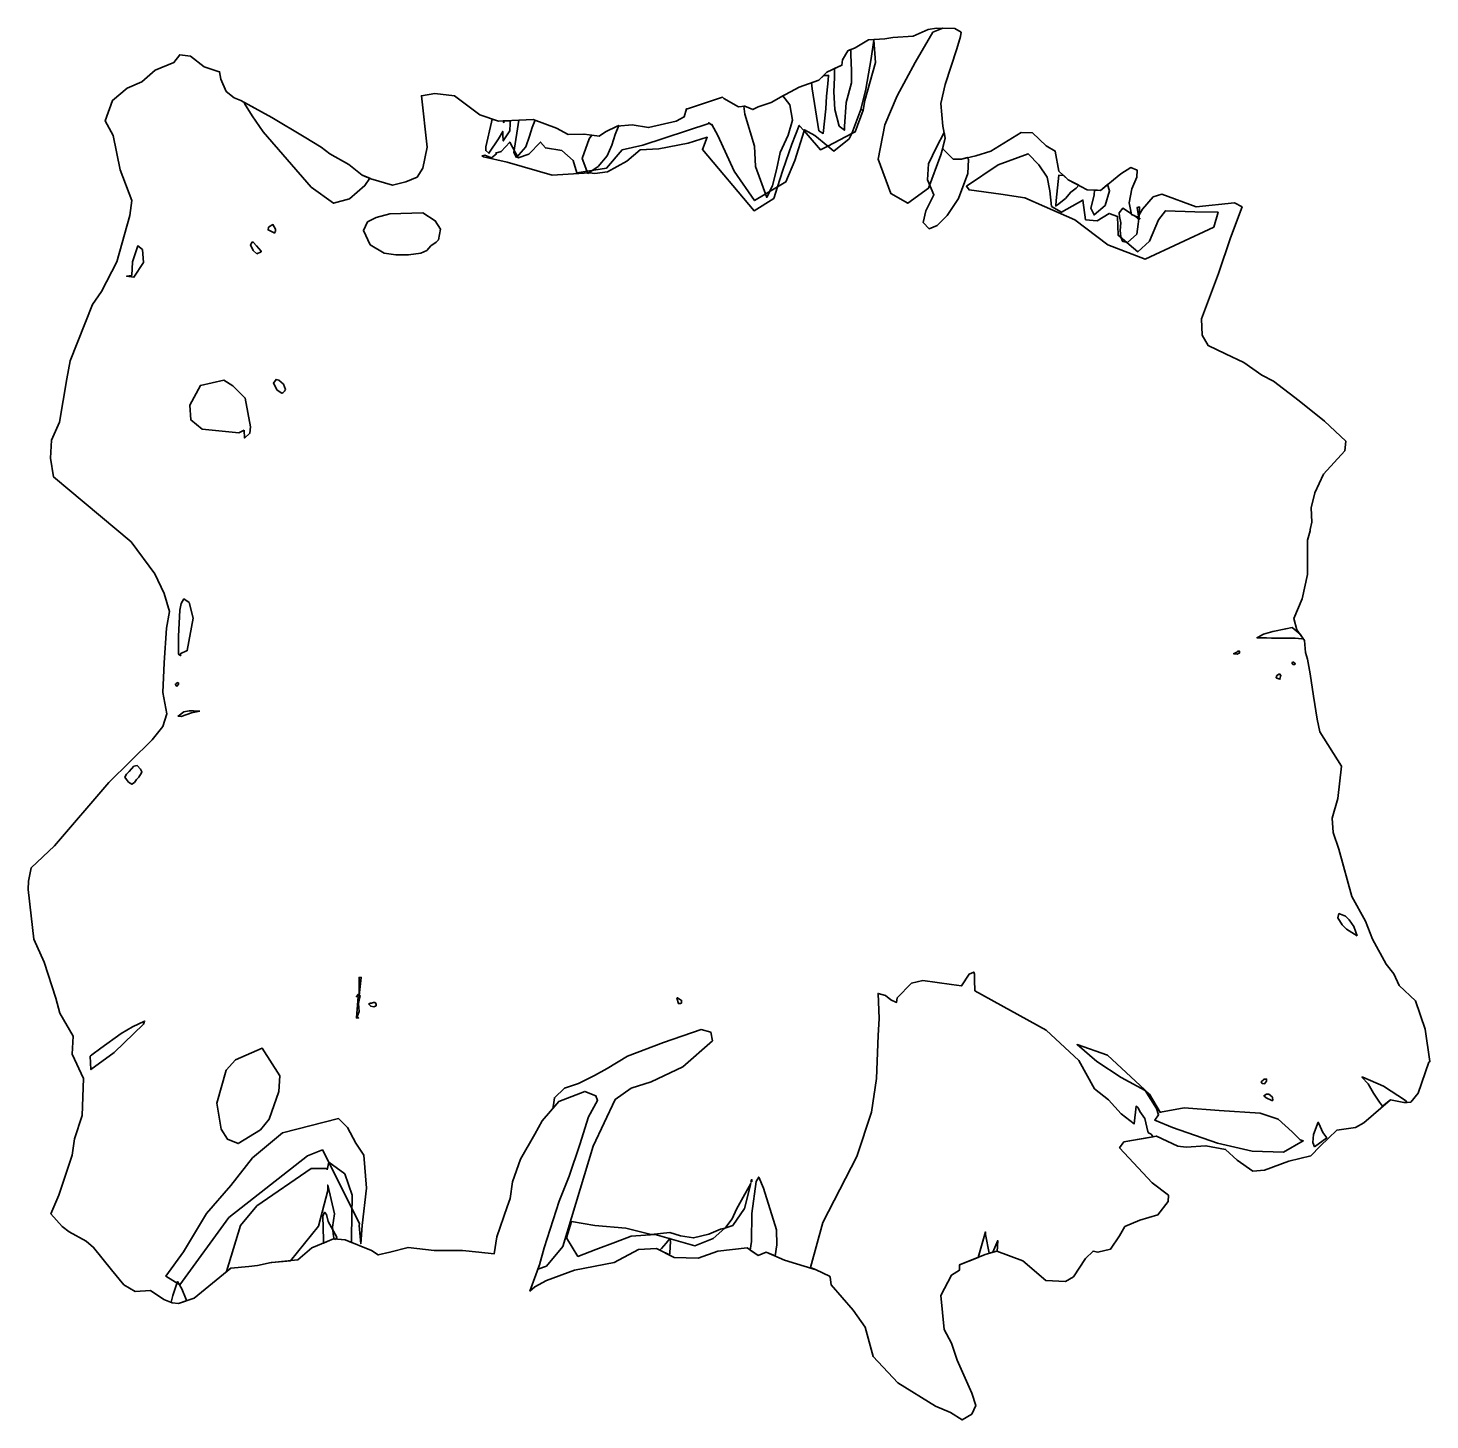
# Model space of a CAD drawing. Extents: x 0 to 2634, y -2614 to 0.
import ezdxf

# ---------------------------------------------------------------- set-up
doc = ezdxf.new("R2010")
doc.units = 0
doc.linetypes.add('Solid', pattern=[0])
for name, color, linetype in [('zone_0_q2', 7, 'Continuous'), ('zone_10_q2', 7, 'Continuous'), ('zone_11_q2', 7, 'Continuous'), ('zone_12_q3', 7, 'Continuous'), ('zone_13_q1', 7, 'Continuous'), ('zone_14_q1', 7, 'Continuous'), ('zone_15_q1', 7, 'Continuous'), ('zone_16_q2', 7, 'Continuous'), ('zone_17_q2', 7, 'Continuous'), ('zone_18_q2', 7, 'Continuous'), ('zone_19_q1', 7, 'Continuous'), ('zone_1_q2', 7, 'Continuous'), ('zone_20_q2', 7, 'Continuous'), ('zone_21_q1', 7, 'Continuous'), ('zone_22_q1', 7, 'Continuous'), ('zone_23_q2', 7, 'Continuous'), ('zone_24_q3', 7, 'Continuous'), ('zone_25_q2', 7, 'Continuous'), ('zone_2_q1', 7, 'Continuous'), ('zone_3_q2', 7, 'Continuous'), ('zone_4_q2', 7, 'Continuous'), ('zone_5_q2', 7, 'Continuous'), ('zone_6_q2', 7, 'Continuous'), ('zone_7_q2', 7, 'Continuous'), ('zone_8_q2', 7, 'Continuous'), ('zone_9_q2', 7, 'Continuous')]:
    doc.layers.add(name, color=color, linetype=linetype)

msp = doc.modelspace()

# ---------------------------------------------------------------- linework, layer by layer
at = {"color": 0, "linetype": 'Solid', "lineweight": 35}
for points in [[(2632, -1942), (2612, -2000), (2598, -2017), (2585, -2018), (2560, -2013), (2510, -2056), (2494, -2065), (2459, -2070), (2428, -2100), (2410, -2118), (2369, -2128), (2323, -2145), (2301, -2147), (2272, -2126), (2250, -2106), (2213, -2099), (2176, -2102), (2160, -2100), (2120, -2081), (2059, -2092), (2051, -2103), (2112, -2169), (2143, -2192), (2142, -2204), (2123, -2229), (2089, -2239), (2061, -2251), (2051, -2268), (2034, -2293), (2010, -2299), (2001, -2297), (1987, -2311), (1964, -2345), (1949, -2354), (1912, -2352), (1869, -2315), (1820, -2297), (1798, -2303), (1750, -2323), (1750, -2333), (1735, -2342), (1715, -2380), (1721, -2444), (1735, -2470), (1746, -2502), (1773, -2564), (1781, -2587), (1773, -2603), (1755, -2614), (1733, -2600), (1705, -2588), (1634, -2544), (1588, -2495), (1573, -2440), (1550, -2408), (1509, -2360), (1507, -2346), (1506, -2344), (1481, -2332), (1421, -2314), (1387, -2299), (1372, -2305), (1351, -2291), (1296, -2297), (1259, -2310), (1214, -2309), (1181, -2292), (1147, -2294), (1101, -2318), (1027, -2333), (974, -2352), (952, -2364), (943, -2372), (961, -2323), (970, -2291), (998, -2203), (1017, -2156), (1037, -2097), (1053, -2045), (1070, -2014), (1067, -2005), (1046, -1997), (997, -2016), (966, -2052), (952, -2077), (925, -2124), (910, -2167), (906, -2198), (900, -2214), (881, -2270), (876, -2302), (847, -2299), (816, -2296), (763, -2296), (714, -2290), (680, -2299), (658, -2304), (645, -2296), (596, -2276), (574, -2274), (562, -2279), (533, -2291), (507, -2313), (458, -2318), (457, -2318), (431, -2324), (415, -2326), (381, -2329), (312, -2385), (283, -2395), (271, -2394), (255, -2388), (230, -2371), (201, -2373), (180, -2360), (157, -2332), (123, -2290), (109, -2278), (77, -2261), (64, -2251), (43, -2227), (58, -2192), (83, -2117), (87, -2086), (102, -2042), (104, -1973), (83, -1927), (85, -1893), (60, -1850), (52, -1822), (30, -1754), (11, -1711), (6, -1667), (0, -1618), (1, -1602), (6, -1577), (50, -1536), (152, -1417), (233, -1337), (253, -1312), (261, -1288), (253, -1248), (256, -1192), (260, -1127), (266, -1096), (256, -1062), (238, -1025), (194, -965), (48, -843), (42, -808), (44, -774), (59, -740), (73, -659), (79, -625), (121, -519), (138, -495), (167, -439), (191, -352), (195, -324), (173, -266), (160, -202), (145, -174), (159, -136), (186, -113), (214, -101), (239, -79), (274, -65), (285, -50), (305, -53), (331, -73), (359, -82), (360, -82), (362, -96), (372, -119), (387, -131), (400, -136), (458, -168), (519, -204), (551, -224), (567, -236), (603, -256), (628, -276), (644, -283), (685, -295), (710, -289), (731, -280), (742, -263), (750, -224), (739, -127), (764, -123), (801, -127), (849, -163), (884, -175), (896, -174), (949, -172), (993, -188), (1015, -200), (1044, -199), (1045, -199), (1073, -203), (1085, -195), (1107, -184), (1135, -182), (1166, -187), (1218, -175), (1233, -167), (1237, -152), (1239, -152), (1305, -130), (1307, -132), (1335, -148), (1347, -147), (1362, -153), (1372, -148), (1396, -140), (1415, -129), (1449, -111), (1486, -98), (1501, -83), (1529, -70), (1530, -60), (1540, -43), (1554, -37), (1579, -22), (1610, -20), (1625, -18), (1663, -15), (1691, -3), (1707, 0), (1741, -1), (1753, -8), (1752, -16), (1745, -39), (1723, -106), (1715, -142), (1719, -184), (1723, -207), (1718, -226), (1738, -246), (1754, -246), (1781, -240), (1809, -231), (1866, -196), (1887, -197), (1913, -221), (1930, -231), (1937, -269), (1954, -285), (1990, -304), (2015, -305), (2053, -274), (2072, -262), (2084, -267), (2083, -280), (2074, -302), (2069, -328), (2073, -350), (2085, -355), (2094, -340), (2114, -317), (2130, -312), (2195, -336), (2267, -328), (2281, -336), (2259, -394), (2237, -461), (2205, -546), (2206, -577), (2217, -596), (2250, -612), (2284, -628), (2318, -652), (2340, -663), (2388, -700), (2436, -738), (2476, -776), (2474, -794), (2434, -838), (2418, -873), (2411, -901), (2412, -928), (2409, -942), (2409, -944), (2404, -962), (2404, -1026), (2394, -1072), (2378, -1109), (2384, -1130), (2398, -1150), (2400, -1173), (2404, -1185), (2409, -1213), (2415, -1255), (2422, -1298), (2427, -1322), (2468, -1386), (2461, -1447), (2450, -1484), (2452, -1511), (2463, -1542), (2487, -1631), (2513, -1677), (2526, -1711), (2552, -1758), (2566, -1776), (2576, -1798), (2607, -1827), (2625, -1880), (2634, -1941), (2632, -1942)], [(1515, -76), (1529, -70), (1530, -60), (1540, -43), (1544, -41), (1546, -40), (1546, -50), (1547, -80), (1547, -103), (1537, -140), (1534, -185), (1534, -192), (1524, -184), (1516, -153), (1514, -120), (1515, -93), (1515, -76)], [(1472, -103), (1486, -98), (1495, -89), (1504, -89), (1503, -105), (1500, -128), (1499, -152), (1494, -198), (1486, -193), (1473, -114), (1472, -103)], [(1345, -147), (1347, -147), (1362, -153), (1372, -148), (1396, -140), (1415, -129), (1418, -127), (1431, -144), (1436, -173), (1428, -201), (1413, -234), (1406, -266), (1399, -296), (1388, -318), (1367, -260), (1365, -222), (1347, -162), (1345, -147)], [(894, -178), (894, -174), (896, -174), (902, -174), (906, -175), (906, -179), (905, -193), (893, -212), (892, -200), (892, -194), (884, -208), (866, -235), (860, -230), (860, -223), (871, -177), (872, -171), (884, -175), (893, -174), (894, -178)], [(922, -173), (949, -172), (952, -173), (952, -174), (947, -187), (942, -203), (935, -223), (918, -243), (913, -234), (922, -173)], [(1059, -201), (1073, -203), (1085, -195), (1107, -184), (1110, -183), (1103, -200), (1097, -220), (1088, -240), (1071, -260), (1052, -273), (1041, -245), (1054, -208), (1059, -201)], [(1721, -196), (1723, -207), (1718, -226), (1738, -246), (1754, -246), (1765, -243), (1767, -247), (1766, -273), (1748, -320), (1727, -352), (1708, -371), (1693, -377), (1682, -365), (1687, -343), (1702, -313), (1690, -285), (1692, -255), (1707, -224), (1721, -196)], [(1946, -277), (1954, -285), (1974, -295), (1969, -301), (1959, -308), (1949, -320), (1934, -332), (1931, -334), (1932, -324), (1937, -276), (1946, -277)], [(2004, -304), (2015, -305), (2028, -294), (2032, -306), (2024, -333), (2003, -351), (1997, -338), (2003, -314), (2004, -304)], [(2073, -349), (2073, -350), (2078, -352), (2087, -358), (2086, -368), (2083, -387), (2066, -403), (2057, -401), (2056, -399), (2053, -392), (2052, -380), (2053, -366), (2051, -354), (2050, -347), (2057, -338), (2073, -349)], [(2087, -357), (2084, -337), (2088, -336), (2088, -347), (2087, -357)], [(2089, -357), (2089, -358), (2085, -358), (2085, -357), (2089, -357)], [(287, -1179), (283, -1176), (283, -1155), (283, -1142), (285, -1093), (288, -1081), (293, -1072), (303, -1079), (310, -1108), (299, -1169), (286, -1175), (287, -1179)], [(2390, -1138), (2395, -1146), (2393, -1147), (2381, -1146), (2371, -1146), (2355, -1146), (2336, -1146), (2327, -1145), (2316, -1145), (2309, -1145), (2311, -1144), (2321, -1138), (2339, -1133), (2363, -1128), (2375, -1126), (2390, -1138)], [(2271, -1172), (2273, -1170), (2276, -1170), (2276, -1171), (2276, -1174), (2275, -1174), (2272, -1176), (2265, -1175), (2271, -1172)], [(2375, -1192), (2376, -1191), (2377, -1191), (2378, -1191), (2379, -1192), (2380, -1193), (2381, -1194), (2380, -1195), (2379, -1195), (2378, -1195), (2377, -1195), (2375, -1194), (2375, -1192)], [(282, -1229), (283, -1231), (283, -1232), (281, -1235), (280, -1236), (279, -1236), (278, -1235), (277, -1233), (277, -1232), (278, -1231), (280, -1230), (282, -1229)], [(2353, -1217), (2353, -1218), (2352, -1223), (2346, -1221), (2345, -1220), (2346, -1216), (2351, -1213), (2354, -1216), (2353, -1217)], [(208, -1407), (204, -1411), (200, -1417), (195, -1420), (189, -1416), (185, -1411), (182, -1407), (185, -1401), (190, -1396), (199, -1386), (205, -1385), (211, -1392), (214, -1397), (213, -1399), (208, -1407)], [(2497, -1705), (2477, -1692), (2469, -1684), (2461, -1671), (2463, -1663), (2475, -1668), (2482, -1675), (2491, -1687), (2497, -1705)], [(1599, -1860), (1597, -1813), (1611, -1817), (1621, -1825), (1632, -1830), (1633, -1821), (1660, -1794), (1681, -1789), (1735, -1796), (1754, -1799), (1768, -1777), (1777, -1773), (1778, -1777), (1778, -1789), (1779, -1807), (1779, -1808), (1913, -1882), (1974, -1939), (2004, -1992), (2030, -2013), (2054, -2039), (2078, -2058), (2082, -2025), (2086, -2028), (2089, -2035), (2098, -2048), (2104, -2072), (2105, -2075), (2110, -2077), (2114, -2082), (2059, -2092), (2051, -2103), (2112, -2169), (2143, -2192), (2142, -2204), (2123, -2229), (2089, -2239), (2061, -2251), (2051, -2268), (2034, -2293), (2010, -2299), (2001, -2297), (1987, -2311), (1964, -2345), (1949, -2354), (1912, -2352), (1869, -2315), (1820, -2297), (1806, -2301), (1799, -2266), (1799, -2261), (1785, -2309), (1750, -2323), (1750, -2333), (1735, -2342), (1715, -2380), (1721, -2444), (1735, -2470), (1746, -2502), (1773, -2564), (1781, -2587), (1773, -2603), (1755, -2614), (1733, -2600), (1705, -2588), (1634, -2544), (1588, -2495), (1573, -2440), (1550, -2408), (1509, -2360), (1507, -2346), (1506, -2344), (1481, -2332), (1470, -2328), (1493, -2243), (1557, -2119), (1585, -2036), (1594, -1973), (1597, -1892), (1599, -1860)], [(1226, -1832), (1222, -1832), (1219, -1822), (1220, -1821), (1228, -1826), (1228, -1831), (1226, -1832)], [(958, -2331), (961, -2323), (970, -2291), (998, -2203), (1017, -2156), (1037, -2097), (1053, -2045), (1070, -2014), (1067, -2005), (1046, -1997), (997, -2016), (986, -2029), (987, -2022), (989, -2009), (1008, -1991), (1034, -1982), (1064, -1967), (1088, -1954), (1126, -1931), (1194, -1905), (1265, -1881), (1283, -1886), (1286, -1902), (1230, -1951), (1171, -1979), (1133, -1991), (1103, -2012), (1062, -2100), (1005, -2288), (974, -2325), (958, -2331)], [(2327, -1978), (2323, -1983), (2319, -1982), (2317, -1979), (2321, -1975), (2322, -1974), (2325, -1974), (2327, -1974), (2327, -1978)], [(2591, -2018), (2585, -2018), (2560, -2013), (2545, -2025), (2539, -2017), (2528, -2000), (2518, -1983), (2506, -1970), (2508, -1970), (2547, -1987), (2588, -2014), (2591, -2018)], [(2339, -2014), (2337, -2014), (2326, -2009), (2322, -2005), (2327, -2002), (2331, -2002), (2334, -2004), (2338, -2008), (2339, -2014)], [(2417, -2101), (2414, -2093), (2415, -2078), (2424, -2055), (2428, -2063), (2433, -2074), (2440, -2084), (2417, -2101)], [(1404, -2306), (1387, -2299), (1372, -2305), (1357, -2295), (1359, -2279), (1360, -2226), (1368, -2166), (1373, -2158), (1382, -2179), (1406, -2257), (1407, -2285), (1404, -2306)], [(578, -2275), (574, -2274), (562, -2279), (555, -2282), (555, -2276), (554, -2231), (557, -2224), (561, -2228), (564, -2241), (580, -2271), (578, -2275)], [(1205, -2304), (1187, -2295), (1190, -2292), (1199, -2282), (1206, -2273), (1207, -2279), (1206, -2300), (1205, -2305), (1205, -2304)], [(1821, -2298), (1820, -2297), (1813, -2299), (1822, -2277), (1821, -2298)], [(297, -2390), (283, -2395), (271, -2394), (269, -2393), (272, -2380), (281, -2354), (289, -2368), (297, -2388), (297, -2390)]]:
    msp.add_lwpolyline(points, close=True, dxfattribs=at)
at = {"layer": 'zone_0_q2', "color": 2, "linetype": 'Solid', "lineweight": 35}
msp.add_lwpolyline([(2228, -374), (2099, -434), (2029, -407), (1967, -360), (1910, -335), (1873, -319), (1828, -312), (1768, -304), (1763, -297), (1823, -257), (1879, -236), (1899, -257), (1915, -280), (1920, -306), (1923, -335), (1942, -346), (1982, -323), (1987, -360), (2009, -362), (2031, -348), (2047, -354), (2048, -389), (2085, -420), (2107, -400), (2124, -360), (2137, -343), (2192, -345), (2236, -346), (2228, -374)], close=True, dxfattribs=at)
at = {"layer": 'zone_10_q2', "color": 2, "linetype": 'Solid', "lineweight": 35}
msp.add_lwpolyline([(1346, -2217), (1324, -2249), (1309, -2254), (1311, -2252), (1323, -2236), (1331, -2218), (1347, -2190), (1358, -2170), (1346, -2217)], close=True, dxfattribs=at)
at = {"layer": 'zone_11_q2', "color": 2, "linetype": 'Solid', "lineweight": 35}
msp.add_lwpolyline([(1309, -2254), (1287, -2273), (1253, -2287), (1178, -2266), (1133, -2269), (1104, -2280), (1067, -2294), (1033, -2307), (1012, -2272), (1021, -2241), (1065, -2249), (1123, -2254), (1171, -2266), (1206, -2262), (1226, -2268), (1250, -2272), (1279, -2265), (1301, -2256), (1309, -2254)], close=True, dxfattribs=at)
at = {"layer": 'zone_12_q3', "color": 3, "linetype": 'Solid', "lineweight": 35}
msp.add_lwpolyline([(757, -409), (749, -418), (738, -423), (715, -426), (691, -426), (669, -423), (643, -407), (630, -380), (638, -364), (654, -356), (680, -349), (742, -347), (765, -362), (775, -378), (771, -398), (767, -402), (757, -409)], close=True, dxfattribs=at)
at = {"layer": 'zone_13_q1', "color": 40, "linetype": 'Solid', "lineweight": 35}
msp.add_lwpolyline([(643, -1831), (645, -1831), (649, -1830), (652, -1830), (654, -1833), (654, -1836), (650, -1838), (644, -1837), (640, -1833), (643, -1831)], close=True, dxfattribs=at)
at = {"layer": 'zone_14_q1', "color": 40, "linetype": 'Solid', "lineweight": 35}
msp.add_lwpolyline([(620, -1819), (617, -1819), (620, -1815), (620, -1817), (622, -1813), (622, -1783), (626, -1783), (622, -1817), (624, -1817), (621, -1832), (622, -1847), (619, -1855), (619, -1857), (621, -1859), (617, -1859), (620, -1819)], close=True, dxfattribs=at)
at = {"layer": 'zone_15_q1', "color": 40, "linetype": 'Solid', "lineweight": 35}
msp.add_lwpolyline([(562, -2144), (565, -2130), (595, -2152), (609, -2192), (608, -2271), (608, -2281), (596, -2276), (575, -2274), (574, -2269), (572, -2252), (576, -2227), (563, -2173), (563, -2183), (546, -2250), (493, -2315), (458, -2318), (457, -2318), (431, -2324), (415, -2326), (381, -2329), (373, -2335), (399, -2249), (430, -2212), (532, -2142), (562, -2142), (562, -2144)], close=True, dxfattribs=at)
at = {"layer": 'zone_16_q2', "color": 2, "linetype": 'Solid', "lineweight": 35}
msp.add_lwpolyline([(407, -140), (458, -168), (519, -204), (551, -224), (567, -236), (603, -256), (628, -276), (642, -282), (633, -296), (604, -321), (574, -329), (532, -299), (442, -195), (421, -165), (407, -142), (407, -140)], close=True, dxfattribs=at)
at = {"layer": 'zone_17_q2', "color": 2, "linetype": 'Solid', "lineweight": 35}
msp.add_lwpolyline([(430, -424), (423, -418), (418, -407), (421, -402), (422, -402), (423, -402), (429, -409), (438, -419), (438, -420), (430, -424)], close=True, dxfattribs=at)
at = {"layer": 'zone_18_q2', "color": 2, "linetype": 'Solid', "lineweight": 35}
msp.add_lwpolyline([(464, -385), (451, -379), (452, -374), (460, -369), (465, -378), (465, -382), (464, -383), (464, -385)], close=True, dxfattribs=at)
at = {"layer": 'zone_19_q1', "color": 40, "linetype": 'Solid', "lineweight": 35}
msp.add_lwpolyline([(484, -679), (483, -680), (482, -681), (482, -682), (479, -685), (477, -686), (468, -680), (461, -667), (466, -660), (471, -661), (480, -669), (484, -679)], close=True, dxfattribs=at)
at = {"layer": 'zone_1_q2', "color": 2, "linetype": 'Solid', "lineweight": 35}
msp.add_lwpolyline([(2128, -2037), (2128, -2036), (2172, -2028), (2238, -2033), (2315, -2038), (2349, -2049), (2375, -2073), (2390, -2088), (2396, -2090), (2359, -2111), (2300, -2109), (2235, -2094), (2150, -2065), (2117, -2051), (2124, -2041), (2120, -2029), (2099, -1995), (2054, -1971), (2008, -1941), (1971, -1909), (2028, -1929), (2107, -2002), (2128, -2037)], close=True, dxfattribs=at)
at = {"layer": 'zone_20_q2', "color": 2, "linetype": 'Solid', "lineweight": 35}
msp.add_lwpolyline([(406, -755), (396, -760), (327, -753), (306, -736), (304, -708), (324, -671), (368, -661), (385, -672), (408, -695), (418, -749), (417, -761), (407, -770), (406, -755)], close=True, dxfattribs=at)
at = {"layer": 'zone_21_q1', "color": 40, "linetype": 'Solid', "lineweight": 35}
msp.add_lwpolyline([(195, -465), (196, -439), (206, -409), (215, -416), (217, -440), (199, -468), (185, -466), (195, -465)], close=True, dxfattribs=at)
at = {"layer": 'zone_22_q1', "color": 40, "linetype": 'Solid', "lineweight": 35}
msp.add_lwpolyline([(323, -1283), (307, -1286), (288, -1293), (282, -1292), (293, -1284), (303, -1282), (311, -1282), (323, -1283)], close=True, dxfattribs=at)
at = {"layer": 'zone_23_q2', "color": 2, "linetype": 'Solid', "lineweight": 35}
msp.add_lwpolyline([(453, -2049), (437, -2069), (395, -2095), (375, -2087), (363, -2068), (355, -2019), (372, -1957), (390, -1938), (440, -1916), (473, -1968), (471, -1997), (453, -2049)], close=True, dxfattribs=at)
at = {"layer": 'zone_24_q3', "color": 3, "linetype": 'Solid', "lineweight": 35}
msp.add_lwpolyline([(117, -1931), (120, -1928), (137, -1916), (175, -1888), (196, -1876), (219, -1865), (217, -1871), (162, -1924), (118, -1956), (117, -1931)], close=True, dxfattribs=at)
at = {"layer": 'zone_25_q2', "color": 2, "linetype": 'Solid', "lineweight": 35}
msp.add_lwpolyline([(622, -2249), (623, -2245), (553, -2107), (525, -2118), (377, -2234), (285, -2360), (259, -2344), (292, -2298), (335, -2226), (381, -2174), (422, -2122), (478, -2075), (583, -2048), (600, -2065), (616, -2094), (631, -2117), (636, -2179), (628, -2249), (625, -2283), (622, -2249)], close=True, dxfattribs=at)
at = {"layer": 'zone_2_q1', "color": 40, "linetype": 'Solid', "lineweight": 35}
msp.add_lwpolyline([(1719, 0), (1741, -1), (1753, -8), (1752, -16), (1745, -39), (1723, -106), (1715, -142), (1719, -184), (1723, -207), (1719, -225), (1715, -238), (1692, -301), (1653, -329), (1621, -311), (1597, -246), (1610, -182), (1633, -127), (1667, -65), (1700, -8), (1719, 0)], close=True, dxfattribs=at)
at = {"layer": 'zone_3_q2', "color": 2, "linetype": 'Solid', "lineweight": 35}
msp.add_lwpolyline([(1592, -65), (1572, -136), (1569, -154), (1565, -153), (1574, -115), (1584, -57), (1589, -23), (1592, -65)], close=True, dxfattribs=at)
at = {"layer": 'zone_4_q2', "color": 2, "linetype": 'Solid', "lineweight": 35}
msp.add_lwpolyline([(1565, -153), (1548, -198), (1554, -195), (1569, -154), (1565, -153)], close=True, dxfattribs=at)
at = {"layer": 'zone_5_q2', "color": 2, "linetype": 'Solid', "lineweight": 35}
msp.add_lwpolyline([(1543, -208), (1514, -231), (1503, -222), (1548, -198), (1543, -208)], close=True, dxfattribs=at)
at = {"layer": 'zone_6_q2', "color": 2, "linetype": 'Solid', "lineweight": 35}
msp.add_lwpolyline([(1503, -222), (1489, -229), (1466, -202), (1458, -193), (1459, -191), (1478, -202), (1503, -222)], close=True, dxfattribs=at)
at = {"layer": 'zone_7_q2', "color": 2, "linetype": 'Solid', "lineweight": 35}
msp.add_lwpolyline([(1441, -249), (1424, -289), (1408, -298), (1418, -267), (1435, -218), (1449, -183), (1458, -193), (1441, -249)], close=True, dxfattribs=at)
at = {"layer": 'zone_8_q2', "color": 2, "linetype": 'Solid', "lineweight": 35}
msp.add_lwpolyline([(878, -235), (889, -232), (905, -214), (921, -244), (941, -237), (963, -214), (972, -225), (1003, -230), (1024, -249), (1031, -272), (1087, -263), (1116, -229), (1155, -220), (1279, -179), (1279, -178), (1284, -182), (1285, -181), (1296, -202), (1327, -269), (1365, -324), (1408, -298), (1401, -320), (1364, -343), (1267, -228), (1276, -205), (1240, -216), (1185, -227), (1150, -229), (1125, -250), (1089, -270), (1065, -273), (1055, -272), (985, -276), (900, -252), (856, -242), (853, -240), (858, -239), (871, -244), (880, -236), (878, -235)], close=True, dxfattribs=at)
at = {"layer": 'zone_9_q2', "color": 2, "linetype": 'Solid', "lineweight": 35}
msp.add_lwpolyline([(1360, -2167), (1358, -2167), (1359, -2163), (1360, -2163), (1360, -2167)], close=True, dxfattribs=at)

doc.saveas('drawing.dxf')
